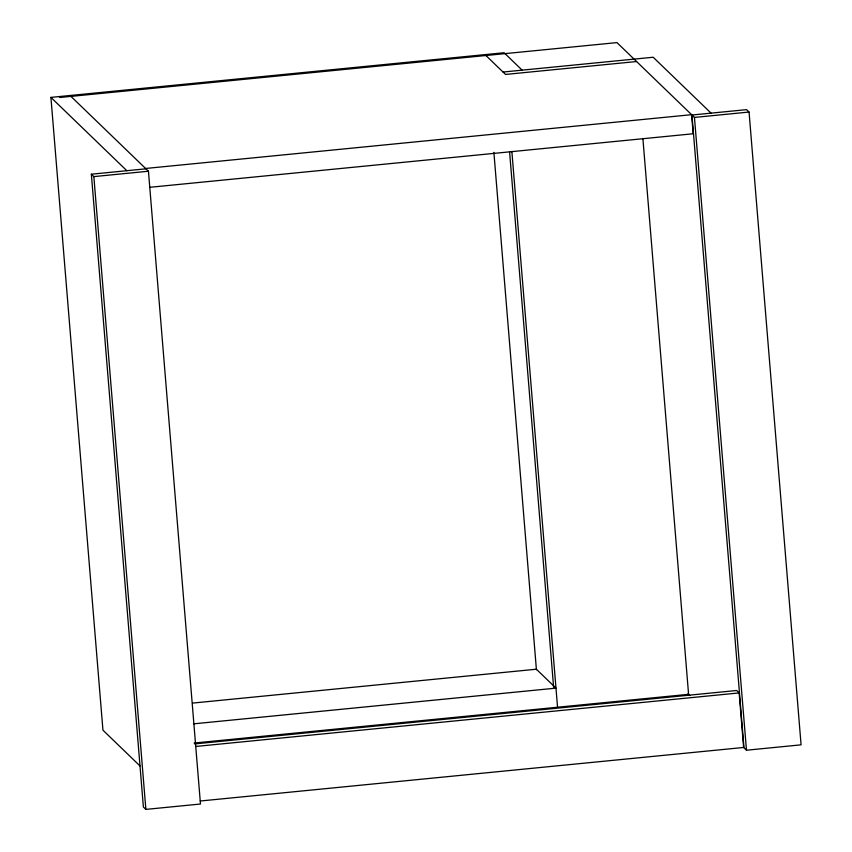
<?xml version="1.0" encoding="UTF-8"?>
<svg xmlns="http://www.w3.org/2000/svg" width="852" height="852" viewBox="0 0 852 852"><rect width="100%" height="100%" fill="white"/><g stroke="black" fill="none" stroke-linecap="round" stroke-linejoin="round"><path stroke-width="1.28" d="M139.962 765.916L102.943 730.175L50.918 97.384L504.107 52.739L522.138 70.152M503.031 72.037L653.186 57.244L711.069 113.135M636.561 61.536L505.524 74.444L485.917 55.508M145.596 168.472L691.6 114.679L693.177 133.764L149.814 187.302M70.024 95.499L148.45 171.231L200.476 804.022L145.873 809.4L143.381 806.993L91.356 174.202L145.958 168.813M91.356 174.202L93.848 176.609L148.45 171.231M59.107 96.574L60.034 97.469L616.965 42.6L694.455 117.427L749.057 112.049L801.082 744.84L746.48 750.218L743.988 747.811L691.962 115.02L746.565 109.642L749.057 112.049M192.776 703.07L536.377 669.214L555.983 688.139L193.873 723.817M194.128 743.04L688.586 694.327L642.887 138.471M194.607 743.913L736.65 690.503L739.142 692.921L743.626 747.47L200.273 801.008M195.779 746.458L739.142 692.921M687.99 693.752L689.896 695.583M50.918 97.384L126.841 170.698M694.455 117.427L746.48 750.218M511.85 151.39L557.549 707.235M509.571 151.635L553.64 687.585M493.883 152.359L536.419 669.736M93.848 176.609L145.873 809.4"/></g></svg>
